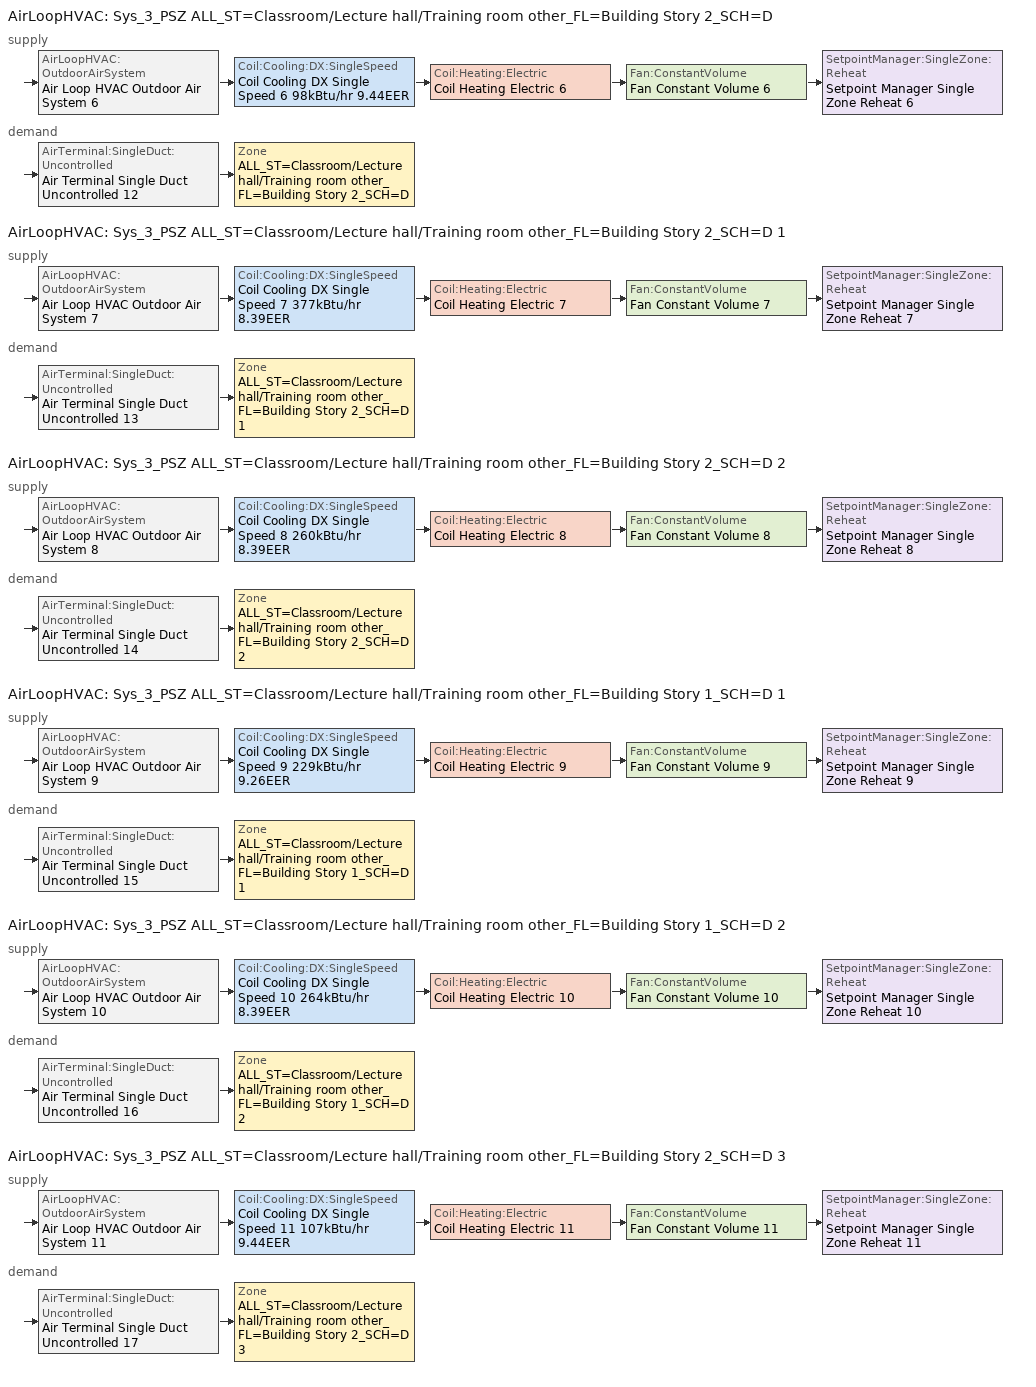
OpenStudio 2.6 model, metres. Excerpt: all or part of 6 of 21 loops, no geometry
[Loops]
AirLoopHVAC 'Sys_3_PSZ ALL_ST=Classroom/Lecture hall/Training room other_FL=Building Story 2_SCH=D'
 supply: AirLoopHVAC:OutdoorAirSystem 'Air Loop HVAC Outdoor Air System 6' > Coil:Cooling:DX:SingleSpeed 'Coil Cooling DX Single Speed 6 98kBtu/hr 9.44EER' > Coil:Heating:Electric 'Coil Heating Electric 6' > Fan:ConstantVolume 'Fan Constant Volume 6' > SetpointManager:SingleZone:Reheat 'Setpoint Manager Single Zone Reheat 6'
 demand: AirTerminal:SingleDuct:Uncontrolled 'Air Terminal Single Duct Uncontrolled 12' > Zone 'ALL_ST=Classroom/Lecture hall/Training room other_FL=Building Story 2_SCH=D'
AirLoopHVAC 'Sys_3_PSZ ALL_ST=Classroom/Lecture hall/Training room other_FL=Building Story 2_SCH=D 1'
 supply: AirLoopHVAC:OutdoorAirSystem 'Air Loop HVAC Outdoor Air System 7' > Coil:Cooling:DX:SingleSpeed 'Coil Cooling DX Single Speed 7 377kBtu/hr 8.39EER' > Coil:Heating:Electric 'Coil Heating Electric 7' > Fan:ConstantVolume 'Fan Constant Volume 7' > SetpointManager:SingleZone:Reheat 'Setpoint Manager Single Zone Reheat 7'
 demand: AirTerminal:SingleDuct:Uncontrolled 'Air Terminal Single Duct Uncontrolled 13' > Zone 'ALL_ST=Classroom/Lecture hall/Training room other_FL=Building Story 2_SCH=D 1'
AirLoopHVAC 'Sys_3_PSZ ALL_ST=Classroom/Lecture hall/Training room other_FL=Building Story 2_SCH=D 2'
 supply: AirLoopHVAC:OutdoorAirSystem 'Air Loop HVAC Outdoor Air System 8' > Coil:Cooling:DX:SingleSpeed 'Coil Cooling DX Single Speed 8 260kBtu/hr 8.39EER' > Coil:Heating:Electric 'Coil Heating Electric 8' > Fan:ConstantVolume 'Fan Constant Volume 8' > SetpointManager:SingleZone:Reheat 'Setpoint Manager Single Zone Reheat 8'
 demand: AirTerminal:SingleDuct:Uncontrolled 'Air Terminal Single Duct Uncontrolled 14' > Zone 'ALL_ST=Classroom/Lecture hall/Training room other_FL=Building Story 2_SCH=D 2'
AirLoopHVAC 'Sys_3_PSZ ALL_ST=Classroom/Lecture hall/Training room other_FL=Building Story 1_SCH=D 1'
 supply: AirLoopHVAC:OutdoorAirSystem 'Air Loop HVAC Outdoor Air System 9' > Coil:Cooling:DX:SingleSpeed 'Coil Cooling DX Single Speed 9 229kBtu/hr 9.26EER' > Coil:Heating:Electric 'Coil Heating Electric 9' > Fan:ConstantVolume 'Fan Constant Volume 9' > SetpointManager:SingleZone:Reheat 'Setpoint Manager Single Zone Reheat 9'
 demand: AirTerminal:SingleDuct:Uncontrolled 'Air Terminal Single Duct Uncontrolled 15' > Zone 'ALL_ST=Classroom/Lecture hall/Training room other_FL=Building Story 1_SCH=D 1'
AirLoopHVAC 'Sys_3_PSZ ALL_ST=Classroom/Lecture hall/Training room other_FL=Building Story 1_SCH=D 2'
 supply: AirLoopHVAC:OutdoorAirSystem 'Air Loop HVAC Outdoor Air System 10' > Coil:Cooling:DX:SingleSpeed 'Coil Cooling DX Single Speed 10 264kBtu/hr 8.39EER' > Coil:Heating:Electric 'Coil Heating Electric 10' > Fan:ConstantVolume 'Fan Constant Volume 10' > SetpointManager:SingleZone:Reheat 'Setpoint Manager Single Zone Reheat 10'
 demand: AirTerminal:SingleDuct:Uncontrolled 'Air Terminal Single Duct Uncontrolled 16' > Zone 'ALL_ST=Classroom/Lecture hall/Training room other_FL=Building Story 1_SCH=D 2'
AirLoopHVAC 'Sys_3_PSZ ALL_ST=Classroom/Lecture hall/Training room other_FL=Building Story 2_SCH=D 3'
 supply: AirLoopHVAC:OutdoorAirSystem 'Air Loop HVAC Outdoor Air System 11' > Coil:Cooling:DX:SingleSpeed 'Coil Cooling DX Single Speed 11 107kBtu/hr 9.44EER' > Coil:Heating:Electric 'Coil Heating Electric 11' > Fan:ConstantVolume 'Fan Constant Volume 11' > SetpointManager:SingleZone:Reheat 'Setpoint Manager Single Zone Reheat 11'
 demand: AirTerminal:SingleDuct:Uncontrolled 'Air Terminal Single Duct Uncontrolled 17' > Zone 'ALL_ST=Classroom/Lecture hall/Training room other_FL=Building Story 2_SCH=D 3'
[Sizing:Zone] Zone Cooling Design Supply Air Temperature Input Method=SupplyAirTemperature; Zone Cooling Design Supply Air Temperature {C}=13; Zone Cooling Design Supply Air Temperature Difference {deltaC}=11.11; Zone Heating Design Supply Air Temperature Input Method=SupplyAirTemperature; Zone Heating Design Supply Air Temperature {C}=43; Zone Heating Design Supply Air Temperature Difference {deltaC}=11.11; Zone Cooling Design Supply Air Humidity Ratio {kg-H2O/kg-air}=0.0085; Zone Heating Design Supply Air Humidity Ratio {kg-H2O/kg-air}=0.008; Zone Heating Sizing Factor=1.3; Zone Cooling Sizing Factor=1.1; Cooling Design Air Flow Method=DesignDay; Heating Design Air Flow Method=DesignDay; Account for Dedicated Outdoor Air System=No; Dedicated Outdoor Air System Control Strategy=NeutralSupplyAir; Dedicated Outdoor Air Low Setpoint Temperature for Design {C}=autosize; Dedicated Outdoor Air High Setpoint Temperature for Design {C}=autosize
ALL_ST=Classroom/Lecture hall/Training room other_FL=Building Story 2_SCH=D; ALL_ST=Classroom/Lecture hall/Training room other_FL=Building Story 2_SCH=D 1; ALL_ST=Classroom/Lecture hall/Training room other_FL=Building Story 2_SCH=D 2; ALL_ST=Classroom/Lecture hall/Training room other_FL=Building Story 1_SCH=D 1; ALL_ST=Classroom/Lecture hall/Training room other_FL=Building Story 1_SCH=D 2; ALL_ST=Classroom/Lecture hall/Training room other_FL=Building Story 2_SCH=D 3
[Zone equipment]
ALL_ST=Classroom/Lecture hall/Training room other_FL=Building Story 2_SCH=D: Air Terminal Single Duct Uncontrolled 12, Zone HVAC Baseboard Convective Electric 12
ALL_ST=Classroom/Lecture hall/Training room other_FL=Building Story 2_SCH=D 1: Air Terminal Single Duct Uncontrolled 13, Zone HVAC Baseboard Convective Electric 13
ALL_ST=Classroom/Lecture hall/Training room other_FL=Building Story 2_SCH=D 2: Air Terminal Single Duct Uncontrolled 14, Zone HVAC Baseboard Convective Electric 14
ALL_ST=Classroom/Lecture hall/Training room other_FL=Building Story 1_SCH=D 1: Air Terminal Single Duct Uncontrolled 15, Zone HVAC Baseboard Convective Electric 15
ALL_ST=Classroom/Lecture hall/Training room other_FL=Building Story 1_SCH=D 2: Air Terminal Single Duct Uncontrolled 16, Zone HVAC Baseboard Convective Electric 16
ALL_ST=Classroom/Lecture hall/Training room other_FL=Building Story 2_SCH=D 3: Air Terminal Single Duct Uncontrolled 17, Zone HVAC Baseboard Convective Electric 17
[AirLoopHVAC] Design Supply Air Flow Rate {m3/s}=AutoSize
Name | Availability Schedule
Sys_3_PSZ ALL_ST=Classroom/Lecture hall/Training room other_FL=Building Story 2_SCH=D | Sys_3_PSZ ALL_ST=Classroom/Lecture hall/Training room other_FL=Building Story 2_SCH=D Occ Sch
Sys_3_PSZ ALL_ST=Classroom/Lecture hall/Training room other_FL=Building Story 2_SCH=D 1 | Sys_3_PSZ ALL_ST=Classroom/Lecture hall/Training room other_FL=Building Story 2_SCH=D 1 Occ Sch
Sys_3_PSZ ALL_ST=Classroom/Lecture hall/Training room other_FL=Building Story 2_SCH=D 2 | Sys_3_PSZ ALL_ST=Classroom/Lecture hall/Training room other_FL=Building Story 2_SCH=D 2 Occ Sch
Sys_3_PSZ ALL_ST=Classroom/Lecture hall/Training room other_FL=Building Story 1_SCH=D 1 | Sys_3_PSZ ALL_ST=Classroom/Lecture hall/Training room other_FL=Building Story 1_SCH=D 1 Occ Sch
Sys_3_PSZ ALL_ST=Classroom/Lecture hall/Training room other_FL=Building Story 1_SCH=D 2 | Sys_3_PSZ ALL_ST=Classroom/Lecture hall/Training room other_FL=Building Story 1_SCH=D 2 Occ Sch
Sys_3_PSZ ALL_ST=Classroom/Lecture hall/Training room other_FL=Building Story 2_SCH=D 3 | Sys_3_PSZ ALL_ST=Classroom/Lecture hall/Training room other_FL=Building Story 2_SCH=D 3 Occ Sch
[Sizing:System] Type of Load to Size On=Sensible; Design Outdoor Air Flow Rate {m3/s}=Autosize; Minimum System Air Flow Ratio=1; Preheat Design Temperature {C}=7; Preheat Design Humidity Ratio {kg-H2O/kg-Air}=0.008; Precool Design Temperature {C}=13; Precool Design Humidity Ratio {kg-H2O/kg-Air}=0.008; Central Cooling Design Supply Air Temperature {C}=13; Central Heating Design Supply Air Temperature {C}=43; Sizing Option=NonCoincident; 100% Outdoor Air in Cooling=No; 100% Outdoor Air in Heating=No; Central Cooling Design Supply Air Humidity Ratio {kg-H2O/kg-Air}=0.0085; Central Heating Design Supply Air Humidity Ratio {kg-H2O/kg-Air}=0.008; Cooling Design Air Flow Method=DesignDay; Cooling Design Air Flow Rate {m3/s}=0; Heating Design Air Flow Method=DesignDay; Heating Design Air Flow Rate {m3/s}=0; System Outdoor Air Method=ZoneSum; Zone Maximum Outdoor Air Fraction=1; Cooling Supply Air Flow Rate Per Floor Area {m3/s-m2}=0.00996765; Cooling Fraction of Autosized Cooling Supply Air Flow Rate=1; Cooling Supply Air Flow Rate Per Unit Cooling Capacity {m3/s-W}=3.94755e-05; Heating Supply Air Flow Rate Per Floor Area {m3/s-m2}=0.00996765; Heating Fraction of Autosized Heating Supply Air Flow Rate=1; Heating Fraction of Autosized Cooling Supply Air Flow Rate=1; Heating Supply Air Flow Rate Per Unit Heating Capacity {m3/s-W}=3.15882e-05; Cooling Design Capacity Method=CoolingDesignCapacity; Cooling Design Capacity {W}=autosize; Cooling Design Capacity Per Floor Area {W/m2}=234.7; Fraction of Autosized Cooling Design Capacity=1; Heating Design Capacity Method=HeatingDesignCapacity; Heating Design Capacity {W}=autosize; Heating Design Capacity Per Floor Area {W/m2}=157; Fraction of Autosized Heating Design Capacity=1; Central Cooling Capacity Control Method=OnOff
Sys_3_PSZ ALL_ST=Classroom/Lecture hall/Training room other_FL=Building Story 2_SCH=D; Sys_3_PSZ ALL_ST=Classroom/Lecture hall/Training room other_FL=Building Story 2_SCH=D 1; Sys_3_PSZ ALL_ST=Classroom/Lecture hall/Training room other_FL=Building Story 2_SCH=D 2; Sys_3_PSZ ALL_ST=Classroom/Lecture hall/Training room other_FL=Building Story 1_SCH=D 1; Sys_3_PSZ ALL_ST=Classroom/Lecture hall/Training room other_FL=Building Story 1_SCH=D 2; Sys_3_PSZ ALL_ST=Classroom/Lecture hall/Training room other_FL=Building Story 2_SCH=D 3
[Fan:ConstantVolume] Availability Schedule=Always On Discrete; Fan Efficiency=0.39975; Pressure Rise {Pa}=640; Maximum Flow Rate {m3/s}=AutoSize; Motor Efficiency=0.615
Fan Constant Volume 6; Fan Constant Volume 7; Fan Constant Volume 8; Fan Constant Volume 9; Fan Constant Volume 10; Fan Constant Volume 11
[Coil:Heating:Electric] Availability Schedule=Always On Discrete
Coil Heating Electric 6; Coil Heating Electric 7; Coil Heating Electric 8; Coil Heating Electric 9; Coil Heating Electric 10; Coil Heating Electric 11
[Coil:Cooling:DX:SingleSpeed] Availability Schedule=Always On Discrete; Rated Total Cooling Capacity {W}=autosize; Rated Sensible Heat Ratio=autosize; Rated Air Flow Rate {m3/s}=autosize; Rated Evaporator Fan Power Per Volume Flow Rate {W/(m3/s)}=773.3; Total Cooling Capacity Function of Temperature Curve=DXCOOL-NECB2011-REF-CAPFT; Total Cooling Capacity Function of Flow Fraction Curve=DXCOOL-NECB2011-REF-CAPFFLOW; Energy Input Ratio Function of Temperature Curve=DXCOOL-NECB2011-REF-COOLEIRFT; Energy Input Ratio Function of Flow Fraction Curve=DXCOOL-NECB2011-REF-COOLEIRFFLOW; Part Load Fraction Correlation Curve=DXCOOL-NECB2011-REF-COOLPLFFPLR; Condenser Type=AirCooled; Evaporative Condenser Effectiveness=0; Evaporative Condenser Air Flow Rate {m3/s}=Autosize; Evaporative Condenser Pump Rated Power Consumption {W}=Autosize; Crankcase Heater Capacity {W}=0; Maximum Outdoor Dry-Bulb Temperature for Crankcase Heater Operation {C}=0; Basin Heater Capacity {W/K}=0; Basin Heater Setpoint Temperature {C}=10
Name | Rated COP {W/W}
Coil Cooling DX Single Speed 6 98kBtu/hr 9.44EER | 3.26327
Coil Cooling DX Single Speed 7 377kBtu/hr 8.39EER | 3.08363
Coil Cooling DX Single Speed 8 260kBtu/hr 8.39EER | 3.00665
Coil Cooling DX Single Speed 9 229kBtu/hr 9.26EER | 3.29602
Coil Cooling DX Single Speed 10 264kBtu/hr 8.39EER | 3.00979
Coil Cooling DX Single Speed 11 107kBtu/hr 9.44EER | 3.27011
[Controller:OutdoorAir] Minimum Outdoor Air Flow Rate {m3/s}=autosize; Maximum Outdoor Air Flow Rate {m3/s}=Autosize; Economizer Control Type=DifferentialEnthalpy; Economizer Control Action Type=ModulateFlow; Lockout Type=NoLockout; Minimum Limit Type=FixedMinimum; High Humidity Control=No
Name | Minimum Outdoor Air Schedule | Controller Mechanical Ventilation | Heat Recovery Bypass Control Type
Controller Outdoor Air 6 | Sys_3_PSZ ALL_ST=Classroom/Lecture hall/Training room other_FL=Building Story 2_SCH=D Occ Sch | Controller Mechanical Ventilation 6 | BypassWhenWithinEconomizerLimits
Controller Outdoor Air 7 | Sys_3_PSZ ALL_ST=Classroom/Lecture hall/Training room other_FL=Building Story 2_SCH=D 1 Occ Sch | Controller Mechanical Ventilation 7 | BypassWhenOAFlowGreaterThanMinimum
Controller Outdoor Air 8 | Sys_3_PSZ ALL_ST=Classroom/Lecture hall/Training room other_FL=Building Story 2_SCH=D 2 Occ Sch | Controller Mechanical Ventilation 8 | BypassWhenOAFlowGreaterThanMinimum
Controller Outdoor Air 9 | Sys_3_PSZ ALL_ST=Classroom/Lecture hall/Training room other_FL=Building Story 1_SCH=D 1 Occ Sch | Controller Mechanical Ventilation 9 | BypassWhenOAFlowGreaterThanMinimum
Controller Outdoor Air 10 | Sys_3_PSZ ALL_ST=Classroom/Lecture hall/Training room other_FL=Building Story 1_SCH=D 2 Occ Sch | Controller Mechanical Ventilation 10 | BypassWhenOAFlowGreaterThanMinimum
Controller Outdoor Air 11 | Sys_3_PSZ ALL_ST=Classroom/Lecture hall/Training room other_FL=Building Story 2_SCH=D 3 Occ Sch | Controller Mechanical Ventilation 11 | BypassWhenWithinEconomizerLimits
[Controller:MechanicalVentilation] Availability Schedule=Always On Discrete; System Outdoor Air Method=ZoneSum
Controller Mechanical Ventilation 6; Controller Mechanical Ventilation 7; Controller Mechanical Ventilation 8; Controller Mechanical Ventilation 9; Controller Mechanical Ventilation 10; Controller Mechanical Ventilation 11
[AirLoopHVAC:OutdoorAirSystem]
Name | Controller
Air Loop HVAC Outdoor Air System 6 | Controller Outdoor Air 6
Air Loop HVAC Outdoor Air System 7 | Controller Outdoor Air 7
Air Loop HVAC Outdoor Air System 8 | Controller Outdoor Air 8
Air Loop HVAC Outdoor Air System 9 | Controller Outdoor Air 9
Air Loop HVAC Outdoor Air System 10 | Controller Outdoor Air 10
Air Loop HVAC Outdoor Air System 11 | Controller Outdoor Air 11
[SetpointManager:SingleZone:Reheat] Minimum Supply Air Temperature {C}=13; Maximum Supply Air Temperature {C}=43
Name | Control Zone
Setpoint Manager Single Zone Reheat 6 | ALL_ST=Classroom/Lecture hall/Training room other_FL=Building Story 2_SCH=D
Setpoint Manager Single Zone Reheat 7 | ALL_ST=Classroom/Lecture hall/Training room other_FL=Building Story 2_SCH=D 1
Setpoint Manager Single Zone Reheat 8 | ALL_ST=Classroom/Lecture hall/Training room other_FL=Building Story 2_SCH=D 2
Setpoint Manager Single Zone Reheat 9 | ALL_ST=Classroom/Lecture hall/Training room other_FL=Building Story 1_SCH=D 1
Setpoint Manager Single Zone Reheat 10 | ALL_ST=Classroom/Lecture hall/Training room other_FL=Building Story 1_SCH=D 2
Setpoint Manager Single Zone Reheat 11 | ALL_ST=Classroom/Lecture hall/Training room other_FL=Building Story 2_SCH=D 3
[AirTerminal:SingleDuct:Uncontrolled] Availability Schedule=Always On Discrete; Maximum Air Flow Rate {m3/s}=AutoSize
Air Terminal Single Duct Uncontrolled 12; Air Terminal Single Duct Uncontrolled 13; Air Terminal Single Duct Uncontrolled 14; Air Terminal Single Duct Uncontrolled 15; Air Terminal Single Duct Uncontrolled 16; Air Terminal Single Duct Uncontrolled 17
[ZoneHVAC:Baseboard:Convective:Electric] Availability Schedule=Always On Discrete; Nominal Capacity {W}=autosize; Efficiency=1
Zone HVAC Baseboard Convective Electric 12; Zone HVAC Baseboard Convective Electric 13; Zone HVAC Baseboard Convective Electric 14; Zone HVAC Baseboard Convective Electric 15; Zone HVAC Baseboard Convective Electric 16; Zone HVAC Baseboard Convective Electric 17
[Schedule:Ruleset]
Name | Default Day Schedule | Summer Design Day Schedule | Winter Design Day Schedule
Sys_3_PSZ ALL_ST=Classroom/Lecture hall/Training room other_FL=Building Story 1_SCH=D 1 Occ Sch | Sys_3_PSZ ALL_ST=Classroom/Lecture hall/Training room other_FL=Building Story 1_SCH=D 1 Occ Sch Default | Sys_3_PSZ ALL_ST=Classroom/Lecture hall/Training room other_FL=Building Story 1_SCH=D 1 Occ Sch Summer Design Day | Sys_3_PSZ ALL_ST=Classroom/Lecture hall/Training room other_FL=Building Story 1_SCH=D 1 Occ Sch Winter Design Day
Sys_3_PSZ ALL_ST=Classroom/Lecture hall/Training room other_FL=Building Story 1_SCH=D 2 Occ Sch | Sys_3_PSZ ALL_ST=Classroom/Lecture hall/Training room other_FL=Building Story 1_SCH=D 2 Occ Sch Default | Sys_3_PSZ ALL_ST=Classroom/Lecture hall/Training room other_FL=Building Story 1_SCH=D 2 Occ Sch Summer Design Day | Sys_3_PSZ ALL_ST=Classroom/Lecture hall/Training room other_FL=Building Story 1_SCH=D 2 Occ Sch Winter Design Day
Sys_3_PSZ ALL_ST=Classroom/Lecture hall/Training room other_FL=Building Story 2_SCH=D Occ Sch | Sys_3_PSZ ALL_ST=Classroom/Lecture hall/Training room other_FL=Building Story 2_SCH=D Occ Sch Default | Sys_3_PSZ ALL_ST=Classroom/Lecture hall/Training room other_FL=Building Story 2_SCH=D Occ Sch Summer Design Day | Sys_3_PSZ ALL_ST=Classroom/Lecture hall/Training room other_FL=Building Story 2_SCH=D Occ Sch Winter Design Day
Sys_3_PSZ ALL_ST=Classroom/Lecture hall/Training room other_FL=Building Story 2_SCH=D 1 Occ Sch | Sys_3_PSZ ALL_ST=Classroom/Lecture hall/Training room other_FL=Building Story 2_SCH=D 1 Occ Sch Default | Sys_3_PSZ ALL_ST=Classroom/Lecture hall/Training room other_FL=Building Story 2_SCH=D 1 Occ Sch Summer Design Day | Sys_3_PSZ ALL_ST=Classroom/Lecture hall/Training room other_FL=Building Story 2_SCH=D 1 Occ Sch Winter Design Day
Sys_3_PSZ ALL_ST=Classroom/Lecture hall/Training room other_FL=Building Story 2_SCH=D 2 Occ Sch | Sys_3_PSZ ALL_ST=Classroom/Lecture hall/Training room other_FL=Building Story 2_SCH=D 2 Occ Sch Default | Sys_3_PSZ ALL_ST=Classroom/Lecture hall/Training room other_FL=Building Story 2_SCH=D 2 Occ Sch Summer Design Day | Sys_3_PSZ ALL_ST=Classroom/Lecture hall/Training room other_FL=Building Story 2_SCH=D 2 Occ Sch Winter Design Day
Sys_3_PSZ ALL_ST=Classroom/Lecture hall/Training room other_FL=Building Story 2_SCH=D 3 Occ Sch | Sys_3_PSZ ALL_ST=Classroom/Lecture hall/Training room other_FL=Building Story 2_SCH=D 3 Occ Sch Default | Sys_3_PSZ ALL_ST=Classroom/Lecture hall/Training room other_FL=Building Story 2_SCH=D 3 Occ Sch Summer Design Day | Sys_3_PSZ ALL_ST=Classroom/Lecture hall/Training room other_FL=Building Story 2_SCH=D 3 Occ Sch Winter Design Day
[Schedule:Day]
Sys_3_PSZ ALL_ST=Classroom/Lecture hall/Training room other_FL=Building Story 2_SCH=D Occ Sch Default; Sys_3_PSZ ALL_ST=Classroom/Lecture hall/Training room other_FL=Building Story 2_SCH=D Occ Sch Winter Design Day; Sys_3_PSZ ALL_ST=Classroom/Lecture hall/Training room other_FL=Building Story 2_SCH=D Occ Sch Summer Design Day: 24, 0, 1
[Schedule:Rule] Schedule Ruleset=Sys_3_PSZ ALL_ST=Classroom/Lecture hall/Training room other_FL=Building Story 2_SCH=D Occ Sch; Date Specification Type=DateRange; Start Month=1; Start Day=1; End Month=12
Sys_3_PSZ ALL_ST=Classroom/Lecture hall/Training room other_FL=Building Story 2_SCH=D Occ Sch Monday Rule: Rule Order=6; Day Schedule=Sys_3_PSZ ALL_ST=Classroom/Lecture hall/Training room other_FL=Building Story 2_SCH=D Occ Sch Monday; Apply Monday=Yes; End Day=25
Sys_3_PSZ ALL_ST=Classroom/Lecture hall/Training room other_FL=Building Story 2_SCH=D Occ Sch Tuesday Rule: Rule Order=5; Day Schedule=Sys_3_PSZ ALL_ST=Classroom/Lecture hall/Training room other_FL=Building Story 2_SCH=D Occ Sch Tuesday; End Day=26; Apply Tuesday=Yes
Sys_3_PSZ ALL_ST=Classroom/Lecture hall/Training room other_FL=Building Story 2_SCH=D Occ Sch Wednesday Rule: Rule Order=4; Day Schedule=Sys_3_PSZ ALL_ST=Classroom/Lecture hall/Training room other_FL=Building Story 2_SCH=D Occ Sch Wednesday; End Day=27; Apply Wednesday=Yes
Sys_3_PSZ ALL_ST=Classroom/Lecture hall/Training room other_FL=Building Story 2_SCH=D Occ Sch Thursday Rule: Rule Order=3; Day Schedule=Sys_3_PSZ ALL_ST=Classroom/Lecture hall/Training room other_FL=Building Story 2_SCH=D Occ Sch Thursday; End Day=28; Apply Thursday=Yes
Sys_3_PSZ ALL_ST=Classroom/Lecture hall/Training room other_FL=Building Story 2_SCH=D Occ Sch Friday Rule: Rule Order=2; Day Schedule=Sys_3_PSZ ALL_ST=Classroom/Lecture hall/Training room other_FL=Building Story 2_SCH=D Occ Sch Friday; End Day=29; Apply Friday=Yes
Sys_3_PSZ ALL_ST=Classroom/Lecture hall/Training room other_FL=Building Story 2_SCH=D Occ Sch Saturday Rule: Rule Order=1; Day Schedule=Sys_3_PSZ ALL_ST=Classroom/Lecture hall/Training room other_FL=Building Story 2_SCH=D Occ Sch Saturday; End Day=30; Apply Saturday=Yes
[Schedule:Constant]
Always On Discrete: Value=1
[Curve:Biquadratic] Minimum Value of x=13; Maximum Value of x=24; Minimum Value of y=24; Maximum Value of y=46
Name | Coefficient1 Constant | Coefficient2 x | Coefficient3 x**2 | Coefficient4 y | Coefficient5 y**2 | Coefficient6 x*y
DXCOOL-NECB2011-REF-CAPFT | 0.867905 | 0.0142459 | 0.00055436 | -0.0075575 | 3.3e-05 | -0.0001918
DXCOOL-NECB2011-REF-COOLEIRFT | 0.116936 | 0.0284933 | -0.0004112 | 0.0214108 | 0.00016103 | -0.0006791
[Curve:Quadratic] Coefficient1 Constant=1; Coefficient2 x=0; Coefficient3 x**2=0; Minimum Value of x=0; Maximum Value of x=1
DXCOOL-NECB2011-REF-CAPFFLOW; DXCOOL-NECB2011-REF-COOLEIRFFLOW
[Curve:Cubic]
DXCOOL-NECB2011-REF-COOLPLFFPLR: Coefficient1 Constant=0.0277; Coefficient2 x=4.9151; Coefficient3 x**2=-8.184; Coefficient4 x**3=4.2702; Minimum Value of x=0.7; Maximum Value of x=1
